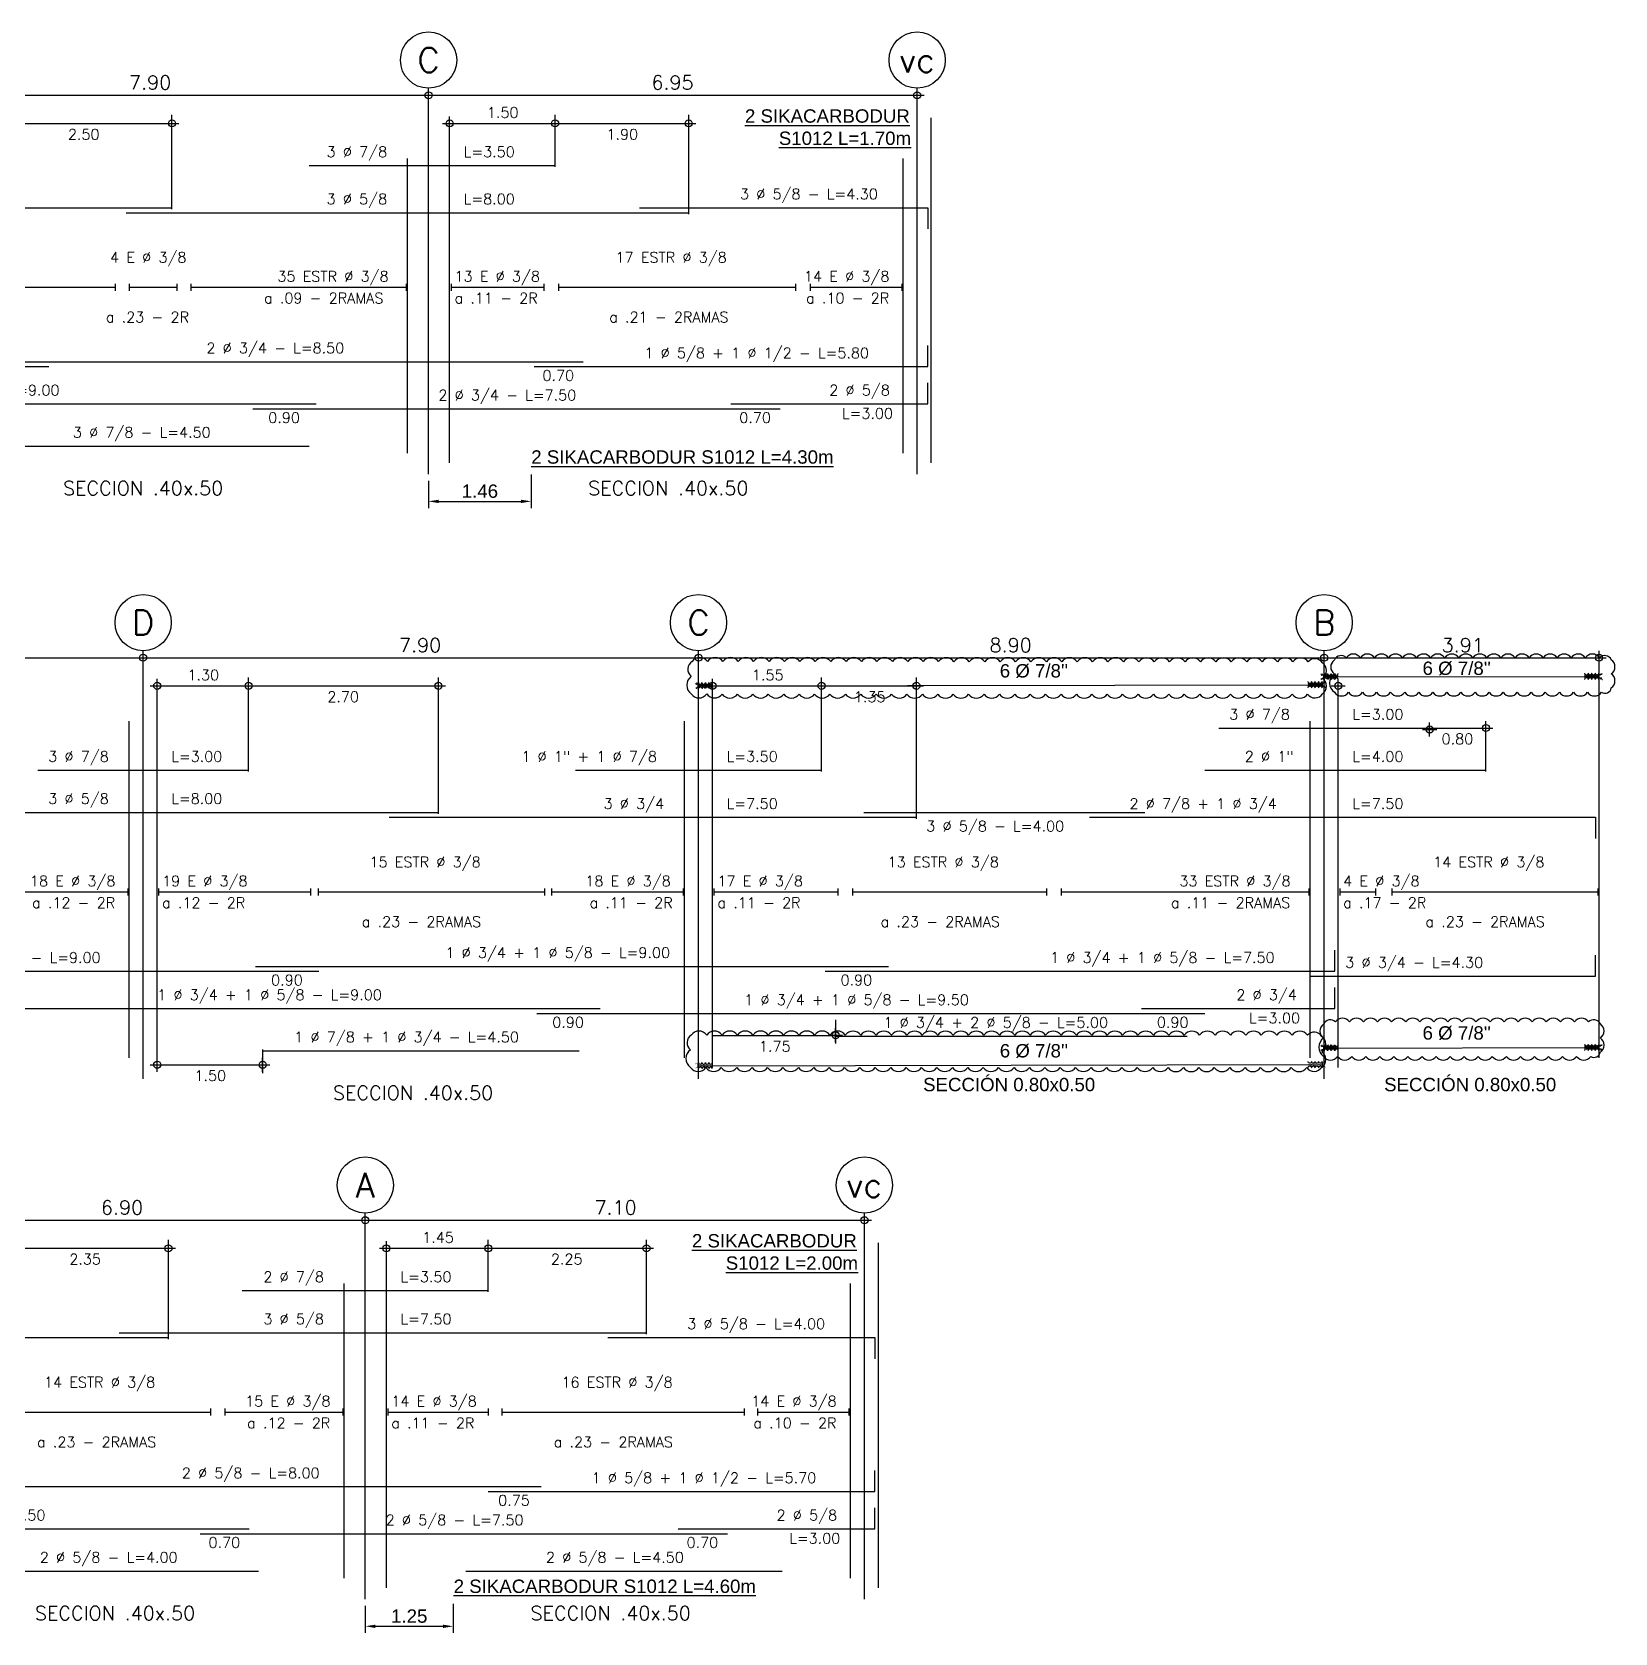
# Model space of a CAD drawing. Header units: millimetres. Extents: x 1 to 301, y -42 to 59.
# Drawn here: x 278.44 to 300.96, y 36.56 to 59.33 of the extents above; entities that cross this region are included whole.
import ezdxf
from ezdxf.enums import TextEntityAlignment as Align

# ---------------------------------------------------------------- set-up
doc = ezdxf.new("R2010")
doc.units = ezdxf.units.MM
doc.header["$LTSCALE"] = 0.0003
doc.header["$PDMODE"] = 34
doc.header["$PDSIZE"] = 0.1
for name, color, linetype in [('SIM-ACHURADOS', 8, 'Continuous'), ('SIM-COTAS', 1, 'Continuous'), ('SIM-FIBRACARB', 4, 'Continuous')]:
    doc.layers.add(name, color=color, linetype=linetype)
doc.styles.add('ARIAL EE', font='arial.ttf')
doc.styles.add('P140', font='SIMPLEX', dxfattribs={"height": 0.35})
doc.styles.add('P60', font='SIMPLEX', dxfattribs={"height": 0.16})
doc.styles.add('P80', font='SIMPLEX', dxfattribs={"height": 0.2})
doc.dimstyles.new('RE - STANDAR', dxfattribs={"dimtxt": 0.002, "dimasz": 0.0015, "dimexe": 0.001, "dimexo": 0.001, "dimgap": 0.0005, "dimtad": 1, "dimzin": 4, "dimdsep": 46, "dimtxsty": 'ARIAL EE', "dimcen": -0.001, "dimclrd": 256, "dimclre": 256, "dimclrt": 2, "dimadec": 0, "dimazin": 0, "dimtfac": 1, "dimtix": 1, "dimtofl": 0, "dimtmove": 1, "dimatfit": 0, "dimfxl": 0.0015, "dimtolj": 1, "dimtzin": 4, "dimlwd": -1, "dimlwe": -1, "dimarcsym": 0})

# ---------------------------------------------------------------- blocks, each defined once
blk = doc.blocks.new('*D40')
at = {"layer": 'SIM-COTAS', "transparency": 16777216}
for p, q in [((284.082, 52.95), (284.082, 52.564)), ((285.542, 53.039), (285.542, 52.564)), ((284.224, 52.659), (285.399, 52.659))]:
    blk.add_line(p, q, dxfattribs=at)
for points in [[(284.224, 52.682), (284.224, 52.635), (284.082, 52.659)], [(285.399, 52.682), (285.399, 52.635), (285.542, 52.659)]]:
    blk.add_solid(points, dxfattribs=at)
at = {"layer": 'SIM-COTAS', "color": 2, "transparency": 16777216, "insert": (284.812, 52.803), "char_height": 0.19, "attachment_point": 5, "style": 'ARIAL EE'}
blk.add_mtext('\\A1;1.46', dxfattribs=at)
blk = doc.blocks.new('*D37')
at = {"layer": 'SIM-COTAS', "transparency": 16777216}
for p, q in [((283.182, 36.95), (283.182, 36.564)), ((284.432, 36.977), (284.432, 36.564)), ((283.324, 36.659), (284.289, 36.659))]:
    blk.add_line(p, q, dxfattribs=at)
for points in [[(283.324, 36.682), (283.324, 36.635), (283.182, 36.659)], [(284.289, 36.682), (284.289, 36.635), (284.432, 36.659)]]:
    blk.add_solid(points, dxfattribs=at)
at = {"layer": 'SIM-COTAS', "color": 2, "transparency": 16777216, "insert": (283.807, 36.803), "char_height": 0.19, "attachment_point": 5, "style": 'ARIAL EE'}
blk.add_mtext('\\A1;1.25', dxfattribs=at)

msp = doc.modelspace()

# ---------------------------------------------------------------- hatches: boundary and pattern name
at = {"layer": 'SIM-ACHURADOS'}
h = msp.add_hatch(dxfattribs=at)
h.set_pattern_fill('AR-SAND', color=256, scale=0.00039)
h.set_pattern_definition([(37.5, (288.027474, 69.040605), (-0.000624012, 0.019087116), [0, -0.01505712, 0, -0.0168402, 0, -0.01609725]), (7.5, (288.027474, 69.040605), (0.017531408, 0.02795618), [0, -0.00812292, 0, -0.01357122, 0, -0.00520065]), (327.5, (288.015289, 69.040605), (0.030848702, 5.605e-05), [0, -0.004953, 0, -0.0178308, 0, -0.0232791]), (317.5, (288.01529, 69.040605), (0.0297787, 0.008694244), [0, -0.0024765, 0, -0.01168908, 0, -0.0133731])])
edge = h.paths.add_edge_path()
edge.add_arc((296.796, 50.21), 0.025, 180, 360)
edge.add_arc((296.846, 50.21), 0.025, 180, 360)
edge.add_arc((296.896, 50.21), 0.025, 180, 360)
edge.add_arc((296.946, 50.21), 0.025, 180, 360)
edge.add_arc((296.996, 50.21), 0.025, 180, 360)
edge.add_line((297.021, 50.21), (297.021, 50.123))
edge.add_arc((296.996, 50.123), 0.025, 0, 180)
edge.add_arc((296.946, 50.123), 0.025, 0, 180)
edge.add_arc((296.896, 50.123), 0.025, 0, 180)
edge.add_arc((296.846, 50.123), 0.025, 0, 180)
edge.add_arc((296.796, 50.123), 0.025, 0, 180)
edge.add_arc((296.773, 50.167), 0.0434, 267.5097, 452.4903)
h = msp.add_hatch(dxfattribs=at)
h.set_pattern_fill('AR-SAND', color=256, scale=0.00039)
h.set_pattern_definition([(37.5, (291.532252, 69.044197), (-0.000624012, 0.019087116), [0, -0.01505712, 0, -0.0168402, 0, -0.01609725]), (7.5, (291.532252, 69.044197), (0.017531408, 0.02795618), [0, -0.00812292, 0, -0.01357122, 0, -0.00520065]), (327.5, (291.520068, 69.044197), (0.030848702, 5.605e-05), [0, -0.004953, 0, -0.0178308, 0, -0.0232791]), (317.5, (291.520068, 69.044197), (0.0297787, 0.008694244), [0, -0.0024765, 0, -0.01168908, 0, -0.0133731])])
edge = h.paths.add_edge_path()
edge.add_arc((300.752, 50.214), 0.025, 180, 360, ccw=False)
edge.add_arc((300.702, 50.214), 0.025, 180, 360, ccw=False)
edge.add_arc((300.652, 50.214), 0.025, 180, 360, ccw=False)
edge.add_arc((300.602, 50.214), 0.025, 180, 360, ccw=False)
edge.add_arc((300.552, 50.214), 0.025, 180, 360, ccw=False)
edge.add_line((300.527, 50.214), (300.527, 50.127))
edge.add_arc((300.552, 50.127), 0.025, 360, 540, ccw=False)
edge.add_arc((300.602, 50.127), 0.025, 360, 540, ccw=False)
edge.add_arc((300.652, 50.127), 0.025, 360, 540, ccw=False)
edge.add_arc((300.702, 50.127), 0.025, 360, 540, ccw=False)
edge.add_arc((300.752, 50.127), 0.025, 360, 540, ccw=False)
edge.add_arc((300.775, 50.17), 0.0434, 87.5097, 272.4903, ccw=False)
h = msp.add_hatch(dxfattribs=at)
h.set_pattern_fill('AR-SAND', color=256, scale=0.00039)
h.set_pattern_definition([(37.5, (279.134569, 68.912073), (-0.000624012, 0.019087116), [0, -0.01505712, 0, -0.0168402, 0, -0.01609725]), (7.5, (279.13457, 68.912073), (0.017531408, 0.02795618), [0, -0.00812292, 0, -0.01357122, 0, -0.00520065]), (327.5, (279.122385, 68.912073), (0.030848702, 5.605e-05), [0, -0.004953, 0, -0.0178308, 0, -0.0232791]), (317.5, (279.122385, 68.912073), (0.0297787, 0.008694244), [0, -0.0024765, 0, -0.01168908, 0, -0.0133731])])
edge = h.paths.add_edge_path()
edge.add_arc((287.903, 50.081), 0.025, 180, 360)
edge.add_arc((287.953, 50.081), 0.025, 180, 360)
edge.add_arc((288.003, 50.081), 0.025, 180, 360)
edge.add_arc((288.053, 50.081), 0.025, 180, 360)
edge.add_arc((288.103, 50.081), 0.025, 180, 360)
edge.add_line((288.128, 50.081), (288.128, 49.995))
edge.add_arc((288.103, 49.995), 0.025, 0, 180)
edge.add_arc((288.053, 49.995), 0.025, 0, 180)
edge.add_arc((288.003, 49.995), 0.025, 0, 180)
edge.add_arc((287.953, 49.995), 0.025, 0, 180)
edge.add_arc((287.903, 49.995), 0.025, 0, 180)
edge.add_arc((287.88, 50.038), 0.0434, 267.5097, 452.4903)
h = msp.add_hatch(dxfattribs=at)
h.set_pattern_fill('AR-SAND', color=256, scale=0.00039)
h.set_pattern_definition([(37.5, (287.598637, 68.925243), (-0.000624012, 0.019087116), [0, -0.01505712, 0, -0.0168402, 0, -0.01609725]), (7.5, (287.598637, 68.925243), (0.017531408, 0.02795618), [0, -0.00812292, 0, -0.01357122, 0, -0.00520065]), (327.5, (287.586452, 68.925243), (0.030848702, 5.605e-05), [0, -0.004953, 0, -0.0178308, 0, -0.0232791]), (317.5, (287.586452, 68.925243), (0.0297787, 0.008694244), [0, -0.0024765, 0, -0.01168908, 0, -0.0133731])])
edge = h.paths.add_edge_path()
edge.add_arc((296.818, 50.095), 0.025, 180, 360, ccw=False)
edge.add_arc((296.768, 50.095), 0.025, 180, 360, ccw=False)
edge.add_arc((296.718, 50.095), 0.025, 180, 360, ccw=False)
edge.add_arc((296.668, 50.095), 0.025, 180, 360, ccw=False)
edge.add_arc((296.618, 50.095), 0.025, 180, 360, ccw=False)
edge.add_line((296.593, 50.095), (296.593, 50.008))
edge.add_arc((296.618, 50.008), 0.025, 360, 540, ccw=False)
edge.add_arc((296.668, 50.008), 0.025, 360, 540, ccw=False)
edge.add_arc((296.718, 50.008), 0.025, 360, 540, ccw=False)
edge.add_arc((296.768, 50.008), 0.025, 360, 540, ccw=False)
edge.add_arc((296.818, 50.008), 0.025, 360, 540, ccw=False)
edge.add_arc((296.842, 50.051), 0.0434, 87.5097, 272.4903, ccw=False)
h = msp.add_hatch(dxfattribs=at)
h.set_pattern_fill('AR-SAND', color=256, scale=0.00039)
h.set_pattern_definition([(37.5, (288.027474, 63.761705), (-0.000624012, 0.019087116), [0, -0.01505712, 0, -0.0168402, 0, -0.01609725]), (7.5, (288.027474, 63.761705), (0.017531408, 0.02795618), [0, -0.00812292, 0, -0.01357122, 0, -0.00520065]), (327.5, (288.015289, 63.761705), (0.030848702, 5.605e-05), [0, -0.004953, 0, -0.0178308, 0, -0.0232791]), (317.5, (288.01529, 63.761705), (0.0297787, 0.008694244), [0, -0.0024765, 0, -0.01168908, 0, -0.0133731])])
edge = h.paths.add_edge_path()
edge.add_arc((296.796, 44.931), 0.025, 180, 360)
edge.add_arc((296.846, 44.931), 0.025, 180, 360)
edge.add_arc((296.896, 44.931), 0.025, 180, 360)
edge.add_arc((296.946, 44.931), 0.025, 180, 360)
edge.add_arc((296.996, 44.931), 0.025, 180, 360)
edge.add_line((297.021, 44.931), (297.021, 44.844))
edge.add_arc((296.996, 44.844), 0.025, 0, 180)
edge.add_arc((296.946, 44.844), 0.025, 0, 180)
edge.add_arc((296.896, 44.844), 0.025, 0, 180)
edge.add_arc((296.846, 44.844), 0.025, 0, 180)
edge.add_arc((296.796, 44.844), 0.025, 0, 180)
edge.add_arc((296.773, 44.888), 0.0434, 267.5097, 452.4903)
h = msp.add_hatch(dxfattribs=at)
h.set_pattern_fill('AR-SAND', color=256, scale=0.00039)
h.set_pattern_definition([(37.5, (291.532252, 63.765297), (-0.000624012, 0.019087116), [0, -0.01505712, 0, -0.0168402, 0, -0.01609725]), (7.5, (291.532252, 63.765297), (0.017531408, 0.02795618), [0, -0.00812292, 0, -0.01357122, 0, -0.00520065]), (327.5, (291.520068, 63.765297), (0.030848702, 5.605e-05), [0, -0.004953, 0, -0.0178308, 0, -0.0232791]), (317.5, (291.520068, 63.765297), (0.0297787, 0.008694244), [0, -0.0024765, 0, -0.01168908, 0, -0.0133731])])
edge = h.paths.add_edge_path()
edge.add_arc((300.752, 44.935), 0.025, 180, 360, ccw=False)
edge.add_arc((300.702, 44.935), 0.025, 180, 360, ccw=False)
edge.add_arc((300.652, 44.935), 0.025, 180, 360, ccw=False)
edge.add_arc((300.602, 44.935), 0.025, 180, 360, ccw=False)
edge.add_arc((300.552, 44.935), 0.025, 180, 360, ccw=False)
edge.add_line((300.527, 44.935), (300.527, 44.848))
edge.add_arc((300.552, 44.848), 0.025, 360, 540, ccw=False)
edge.add_arc((300.602, 44.848), 0.025, 360, 540, ccw=False)
edge.add_arc((300.652, 44.848), 0.025, 360, 540, ccw=False)
edge.add_arc((300.702, 44.848), 0.025, 360, 540, ccw=False)
edge.add_arc((300.752, 44.848), 0.025, 360, 540, ccw=False)
edge.add_arc((300.775, 44.891), 0.0434, 87.5097, 272.4903, ccw=False)
h = msp.add_hatch(dxfattribs=at)
h.set_pattern_fill('AR-SAND', color=256, scale=0.00039)
h.set_pattern_definition([(37.5, (279.127474, 63.508298), (-0.000624012, 0.019087116), [0, -0.01505712, 0, -0.0168402, 0, -0.01609725]), (7.5, (279.127474, 63.508298), (0.017531408, 0.02795618), [0, -0.00812292, 0, -0.01357122, 0, -0.00520065]), (327.5, (279.115289, 63.508298), (0.030848702, 5.605e-05), [0, -0.004953, 0, -0.0178308, 0, -0.0232791]), (317.5, (279.11529, 63.508298), (0.0297787, 0.008694244), [0, -0.0024765, 0, -0.01168908, 0, -0.0133731])])
edge = h.paths.add_edge_path()
edge.add_arc((287.896, 44.678), 0.025, 180, 360)
edge.add_arc((287.946, 44.678), 0.025, 180, 360)
edge.add_arc((287.996, 44.678), 0.025, 180, 360)
edge.add_arc((288.046, 44.678), 0.025, 180, 360)
edge.add_arc((288.096, 44.678), 0.025, 180, 360)
edge.add_line((288.121, 44.678), (288.121, 44.591))
edge.add_arc((288.096, 44.591), 0.025, 0, 180)
edge.add_arc((288.046, 44.591), 0.025, 0, 180)
edge.add_arc((287.996, 44.591), 0.025, 0, 180)
edge.add_arc((287.946, 44.591), 0.025, 0, 180)
edge.add_arc((287.896, 44.591), 0.025, 0, 180)
edge.add_arc((287.873, 44.634), 0.0434, 267.5097, 452.4903)
h = msp.add_hatch(dxfattribs=at)
h.set_pattern_fill('AR-SAND', color=256, scale=0.00039)
h.set_pattern_definition([(37.5, (287.598637, 63.521467), (-0.000624012, 0.019087116), [0, -0.01505712, 0, -0.0168402, 0, -0.01609725]), (7.5, (287.598637, 63.521467), (0.017531408, 0.02795618), [0, -0.00812292, 0, -0.01357122, 0, -0.00520065]), (327.5, (287.586452, 63.521467), (0.030848702, 5.605e-05), [0, -0.004953, 0, -0.0178308, 0, -0.0232791]), (317.5, (287.586452, 63.521467), (0.0297787, 0.008694244), [0, -0.0024765, 0, -0.01168908, 0, -0.0133731])])
edge = h.paths.add_edge_path()
edge.add_arc((296.818, 44.691), 0.025, 180, 360, ccw=False)
edge.add_arc((296.768, 44.691), 0.025, 180, 360, ccw=False)
edge.add_arc((296.718, 44.691), 0.025, 180, 360, ccw=False)
edge.add_arc((296.668, 44.691), 0.025, 180, 360, ccw=False)
edge.add_arc((296.618, 44.691), 0.025, 180, 360, ccw=False)
edge.add_line((296.593, 44.691), (296.593, 44.604))
edge.add_arc((296.618, 44.604), 0.025, 360, 540, ccw=False)
edge.add_arc((296.668, 44.604), 0.025, 360, 540, ccw=False)
edge.add_arc((296.718, 44.604), 0.025, 360, 540, ccw=False)
edge.add_arc((296.768, 44.604), 0.025, 360, 540, ccw=False)
edge.add_arc((296.818, 44.604), 0.025, 360, 540, ccw=False)
edge.add_arc((296.842, 44.647), 0.0434, 87.5097, 272.4903, ccw=False)

# ---------------------------------------------------------------- linework, layer by layer
at = {"color": 6}
for points in [[(287.819, 49.92, 0.520567), (288.038, 49.92, 0.520567), (288.257, 49.919, 0.520567), (288.477, 49.919, 0.520567), (288.696, 49.919, 0.520567), (288.915, 49.919, 0.520567), (289.134, 49.919, 0.520567), (289.353, 49.919, 0.520567), (289.572, 49.919, 0.520567), (289.791, 49.919, 0.520567), (290.011, 49.919, 0.520567), (290.23, 49.919, 0.520567), (290.449, 49.919, 0.520567), (290.668, 49.919, 0.520567), (290.887, 49.918, 0.520567), (291.106, 49.918, 0.520567), (291.325, 49.918, 0.520567), (291.545, 49.918, 0.520567), (291.764, 49.918, 0.520567), (291.983, 49.918, 0.520567), (292.202, 49.918, 0.520567), (292.421, 49.918, 0.520567), (292.64, 49.918, 0.520567), (292.859, 49.918, 0.520567), (293.079, 49.918, 0.520567), (293.298, 49.918, 0.520567), (293.517, 49.917, 0.520567), (293.736, 49.917, 0.520567), (293.955, 49.917, 0.520567), (294.174, 49.917, 0.520567), (294.393, 49.917, 0.520567), (294.612, 49.917, 0.520567), (294.832, 49.917, 0.520567), (295.051, 49.917, 0.520567), (295.27, 49.917, 0.520567), (295.489, 49.917, 0.520567), (295.708, 49.917, 0.520567), (295.927, 49.916, 0.520567), (296.146, 49.916, 0.520567), (296.366, 49.916, 0.520567), (296.585, 49.916, 0.520567), (296.798, 49.922, 0.520567), (296.798, 50.141, 0.520567), (296.798, 50.36, 0.520567), (296.595, 50.377, 0.520567), (296.376, 50.377, 0.520567), (296.157, 50.377, 0.520567), (295.938, 50.377, 0.520567), (295.719, 50.377, 0.520567), (295.5, 50.377, 0.520567), (295.28, 50.377, 0.520567), (295.061, 50.377, 0.520567), (294.842, 50.377, 0.520567), (294.623, 50.377, 0.520567), (294.404, 50.377, 0.520567), (294.185, 50.377, 0.520567), (293.966, 50.378, 0.520567), (293.746, 50.378, 0.520567), (293.527, 50.378, 0.520567), (293.308, 50.378, 0.520567), (293.089, 50.378, 0.520567), (292.87, 50.378, 0.520567), (292.651, 50.378, 0.520567), (292.432, 50.378, 0.520567), (292.213, 50.378, 0.520567), (291.993, 50.378, 0.520567), (291.774, 50.378, 0.520567), (291.555, 50.378, 0.520567), (291.336, 50.379, 0.520567), (291.117, 50.379, 0.520567), (290.898, 50.379, 0.520567), (290.679, 50.379, 0.520567), (290.459, 50.379, 0.520567), (290.24, 50.379, 0.520567), (290.021, 50.379, 0.520567), (289.802, 50.379, 0.520567), (289.583, 50.379, 0.520567), (289.364, 50.379, 0.520567), (289.145, 50.379, 0.520567), (288.925, 50.38, 0.520567), (288.706, 50.38, 0.520567), (288.487, 50.38, 0.520567), (288.268, 50.38, 0.520567), (288.049, 50.38, 0.520567), (287.83, 50.38, 0.520567), (287.819, 50.171, 0.520567)], [(296.967, 49.943, 0.520567), (297.167, 49.943, 0.520567), (297.367, 49.943, 0.520567), (297.567, 49.943, 0.520567), (297.767, 49.943, 0.520567), (297.967, 49.943, 0.520567), (298.167, 49.943, 0.520567), (298.367, 49.943, 0.520567), (298.567, 49.943, 0.520567), (298.767, 49.943, 0.520567), (298.967, 49.943, 0.520567), (299.167, 49.943, 0.520567), (299.367, 49.943, 0.520567), (299.567, 49.943, 0.520567), (299.767, 49.943, 0.520567), (299.967, 49.943, 0.520567), (300.167, 49.943, 0.520567), (300.367, 49.943, 0.520567), (300.567, 49.943, 0.520567), (300.767, 49.943, 0.520567), (300.906, 50.005, 0.520567), (300.906, 50.205, 0.520567), (300.906, 50.405, 0.520567), (300.736, 50.435, 0.520567), (300.536, 50.435, 0.520567), (300.336, 50.435, 0.520567), (300.136, 50.435, 0.520567), (299.936, 50.435, 0.520567), (299.736, 50.435, 0.520567), (299.536, 50.435, 0.520567), (299.336, 50.435, 0.520567), (299.136, 50.435, 0.520567), (298.936, 50.435, 0.520567), (298.736, 50.435, 0.520567), (298.536, 50.435, 0.520567), (298.336, 50.435, 0.520567), (298.136, 50.435, 0.520567), (297.936, 50.435, 0.520567), (297.736, 50.435, 0.520567), (297.536, 50.435, 0.520567), (297.336, 50.435, 0.520567), (297.136, 50.435, 0.520567), (296.967, 50.403, 0.520567), (296.967, 50.203, 0.520567)], [(287.808, 44.608, 0.520567), (288.027, 44.608, 0.520567), (288.246, 44.608, 0.520567), (288.465, 44.608, 0.520567), (288.684, 44.608, 0.520567), (288.904, 44.608, 0.520567), (289.123, 44.608, 0.520567), (289.342, 44.608, 0.520567), (289.561, 44.607, 0.520567), (289.78, 44.607, 0.520567), (289.999, 44.607, 0.520567), (290.218, 44.607, 0.520567), (290.437, 44.607, 0.520567), (290.657, 44.607, 0.520567), (290.876, 44.607, 0.520567), (291.095, 44.607, 0.520567), (291.314, 44.607, 0.520567), (291.533, 44.607, 0.520567), (291.752, 44.607, 0.520567), (291.971, 44.606, 0.520567), (292.191, 44.606, 0.520567), (292.41, 44.606, 0.520567), (292.629, 44.606, 0.520567), (292.848, 44.606, 0.520567), (293.067, 44.606, 0.520567), (293.286, 44.606, 0.520567), (293.505, 44.606, 0.520567), (293.725, 44.606, 0.520567), (293.944, 44.606, 0.520567), (294.163, 44.606, 0.520567), (294.382, 44.606, 0.520567), (294.601, 44.605, 0.520567), (294.82, 44.605, 0.520567), (295.039, 44.605, 0.520567), (295.259, 44.605, 0.520567), (295.478, 44.605, 0.520567), (295.697, 44.605, 0.520567), (295.916, 44.605, 0.520567), (296.135, 44.605, 0.520567), (296.354, 44.605, 0.520567), (296.573, 44.605, 0.520567), (296.787, 44.61, 0.520567), (296.787, 44.829, 0.520567), (296.787, 45.049, 0.520567), (296.584, 45.065, 0.520567), (296.365, 45.065, 0.520567), (296.146, 45.065, 0.520567), (295.927, 45.065, 0.520567), (295.707, 45.065, 0.520567), (295.488, 45.065, 0.520567), (295.269, 45.066, 0.520567), (295.05, 45.066, 0.520567), (294.831, 45.066, 0.520567), (294.612, 45.066, 0.520567), (294.393, 45.066, 0.520567), (294.173, 45.066, 0.520567), (293.954, 45.066, 0.520567), (293.735, 45.066, 0.520567), (293.516, 45.066, 0.520567), (293.297, 45.066, 0.520567), (293.078, 45.066, 0.520567), (292.859, 45.066, 0.520567), (292.639, 45.067, 0.520567), (292.42, 45.067, 0.520567), (292.201, 45.067, 0.520567), (291.982, 45.067, 0.520567), (291.763, 45.067, 0.520567), (291.544, 45.067, 0.520567), (291.325, 45.067, 0.520567), (291.105, 45.067, 0.520567), (290.886, 45.067, 0.520567), (290.667, 45.067, 0.520567), (290.448, 45.067, 0.520567), (290.229, 45.067, 0.520567), (290.01, 45.068, 0.520567), (289.791, 45.068, 0.520567), (289.572, 45.068, 0.520567), (289.352, 45.068, 0.520567), (289.133, 45.068, 0.520567), (288.914, 45.068, 0.520567), (288.695, 45.068, 0.520567), (288.476, 45.068, 0.520567), (288.257, 45.068, 0.520567), (288.038, 45.068, 0.520567), (287.818, 45.068, 0.520567), (287.808, 44.86, 0.520567)], [(296.813, 44.764, 0.520567), (297.013, 44.764, 0.520567), (297.213, 44.764, 0.520567), (297.413, 44.764, 0.520567), (297.613, 44.764, 0.520567), (297.813, 44.764, 0.520567), (298.013, 44.764, 0.520567), (298.213, 44.764, 0.520567), (298.413, 44.764, 0.520567), (298.613, 44.764, 0.520567), (298.813, 44.764, 0.520567), (299.013, 44.764, 0.520567), (299.213, 44.764, 0.520567), (299.413, 44.764, 0.520567), (299.613, 44.764, 0.520567), (299.813, 44.764, 0.520567), (300.013, 44.764, 0.520567), (300.213, 44.764, 0.520567), (300.413, 44.764, 0.520567), (300.613, 44.764, 0.520567), (300.751, 44.826, 0.520567), (300.751, 45.026, 0.520567), (300.751, 45.226, 0.520567), (300.581, 45.255, 0.520567), (300.381, 45.255, 0.520567), (300.181, 45.255, 0.520567), (299.981, 45.255, 0.520567), (299.781, 45.255, 0.520567), (299.581, 45.255, 0.520567), (299.381, 45.255, 0.520567), (299.181, 45.255, 0.520567), (298.981, 45.255, 0.520567), (298.781, 45.255, 0.520567), (298.581, 45.255, 0.520567), (298.381, 45.255, 0.520567), (298.181, 45.255, 0.520567), (297.981, 45.255, 0.520567), (297.781, 45.255, 0.520567), (297.581, 45.255, 0.520567), (297.381, 45.255, 0.520567), (297.181, 45.255, 0.520567), (296.981, 45.255, 0.520567), (296.813, 45.224, 0.520567), (296.813, 45.024, 0.520567)]]:
    msp.add_lwpolyline(points, format="xyb", close=True, dxfattribs=at)
for points in [[(297.021, 50.123, 1), (296.971, 50.123, 1), (296.921, 50.123, 1), (296.871, 50.123, 1), (296.821, 50.123, 1), (296.821, 50.123, -0.107777), (296.821, 50.21, 1), (296.821, 50.21, 1), (296.871, 50.21, 1), (296.921, 50.21, 1), (296.971, 50.21, 1), (297.021, 50.21)], [(300.527, 50.127, -1), (300.577, 50.127, -1), (300.627, 50.127, -1), (300.677, 50.127, -1), (300.727, 50.127, -1), (300.727, 50.127, 0.107777), (300.727, 50.214, -1), (300.727, 50.214, -1), (300.677, 50.214, -1), (300.627, 50.214, -1), (300.577, 50.214, -1), (300.527, 50.214)], [(288.121, 49.995, 1), (288.071, 49.995, 1), (288.021, 49.995, 1), (287.971, 49.995, 1), (287.921, 49.995, 1), (287.921, 49.995, -0.107777), (287.921, 50.081, 1), (287.921, 50.081, 1), (287.971, 50.081, 1), (288.021, 50.081, 1), (288.071, 50.081, 1), (288.121, 50.081)], [(296.593, 50.008, -1), (296.643, 50.008, -1), (296.693, 50.008, -1), (296.743, 50.008, -1), (296.793, 50.008, -1), (296.793, 50.008, 0.107777), (296.793, 50.095, -1), (296.793, 50.095, -1), (296.743, 50.095, -1), (296.693, 50.095, -1), (296.643, 50.095, -1), (296.593, 50.095)], [(297.021, 44.844, 1), (296.971, 44.844, 1), (296.921, 44.844, 1), (296.871, 44.844, 1), (296.821, 44.844, 1), (296.821, 44.844, -0.107777), (296.821, 44.931, 1), (296.821, 44.931, 1), (296.871, 44.931, 1), (296.921, 44.931, 1), (296.971, 44.931, 1), (297.021, 44.931)], [(300.527, 44.848, -1), (300.577, 44.848, -1), (300.627, 44.848, -1), (300.677, 44.848, -1), (300.727, 44.848, -1), (300.727, 44.848, 0.107777), (300.727, 44.935, -1), (300.727, 44.935, -1), (300.677, 44.935, -1), (300.627, 44.935, -1), (300.577, 44.935, -1), (300.527, 44.935)], [(288.121, 44.591, 1), (288.071, 44.591, 1), (288.021, 44.591, 1), (287.971, 44.591, 1), (287.921, 44.591, 1), (287.921, 44.591, -0.107777), (287.921, 44.678, 1), (287.921, 44.678, 1), (287.971, 44.678, 1), (288.021, 44.678, 1), (288.071, 44.678, 1), (288.121, 44.678)], [(296.593, 44.604, -1), (296.643, 44.604, -1), (296.693, 44.604, -1), (296.743, 44.604, -1), (296.793, 44.604, -1), (296.793, 44.604, 0.107777), (296.793, 44.691, -1), (296.793, 44.691, -1), (296.743, 44.691, -1), (296.693, 44.691, -1), (296.643, 44.691, -1), (296.593, 44.691)]]:
    msp.add_lwpolyline(points, format="xyb")
at = {"layer": 'SIM-ACHURADOS'}
for p, q in [((284.082, 53.045), (284.082, 58.535)), ((291.032, 53.045), (291.032, 58.535)), ((264.442, 58.435), (291.032, 58.435)), ((280.432, 56.815), (280.432, 58.155)), ((284.382, 53.205), (284.382, 58.115)), ((285.882, 57.415), (285.882, 58.155)), ((287.782, 56.745), (287.782, 58.155)), ((291.232, 53.205), (291.232, 58.115)), ((277.932, 58.035), (280.432, 58.035)), ((284.382, 58.035), (285.882, 58.035)), ((285.882, 58.035), (287.782, 58.035)), ((282.382, 57.435), (285.882, 57.435)), ((283.782, 53.345), (283.782, 57.535)), ((290.832, 53.345), (290.832, 57.535)), ((272.432, 56.835), (280.432, 56.835)), ((279.782, 56.765), (287.782, 56.765)), ((287.082, 56.835), (291.182, 56.835)), ((291.182, 56.835), (291.182, 56.535)), ((276.502, 55.705), (279.622, 55.705)), ((279.622, 55.755), (279.622, 55.655)), ((279.822, 55.755), (279.822, 55.655)), ((279.822, 55.705), (280.502, 55.705)), ((280.502, 55.755), (280.502, 55.655)), ((280.702, 55.755), (280.702, 55.655)), ((280.702, 55.705), (283.762, 55.705)), ((283.762, 55.755), (283.762, 55.655)), ((284.402, 55.755), (284.402, 55.655)), ((284.402, 55.705), (285.722, 55.705)), ((285.722, 55.755), (285.722, 55.655)), ((285.932, 55.755), (285.932, 55.655)), ((285.932, 55.705), (289.302, 55.705)), ((289.302, 55.755), (289.302, 55.655)), ((289.512, 55.755), (289.512, 55.655)), ((289.512, 55.705), (290.812, 55.705)), ((290.812, 55.755), (290.812, 55.655)), ((291.182, 54.575), (291.182, 54.875)), ((269.682, 54.575), (278.682, 54.575)), ((277.782, 54.645), (286.282, 54.645)), ((285.582, 54.575), (291.182, 54.575)), ((291.182, 54.045), (291.182, 54.345)), ((273.482, 54.045), (282.482, 54.045)), ((281.582, 53.975), (289.082, 53.975)), ((288.382, 54.045), (291.182, 54.045)), ((277.882, 53.445), (282.382, 53.445)), ((268.282, 50.435), (300.732, 50.435)), ((280.022, 44.445), (280.022, 50.535)), ((287.922, 44.445), (287.922, 50.535)), ((296.822, 44.445), (296.822, 50.535)), ((300.732, 44.745), (300.732, 50.535)), ((280.222, 44.605), (280.222, 50.115)), ((281.522, 48.815), (281.522, 50.155)), ((284.222, 48.215), (284.222, 50.155)), ((288.122, 44.605), (288.122, 50.115)), ((289.672, 48.815), (289.672, 50.155)), ((291.022, 48.145), (291.022, 50.155)), ((297.022, 44.605), (297.022, 50.115)), ((280.222, 50.035), (281.522, 50.035)), ((281.522, 50.035), (284.222, 50.035)), ((288.122, 50.035), (289.672, 50.035)), ((289.672, 50.035), (291.022, 50.035)), ((279.822, 44.745), (279.822, 49.535)), ((287.722, 44.745), (287.722, 49.535)), ((295.322, 49.435), (298.322, 49.435)), ((296.622, 44.745), (296.622, 49.535)), ((298.322, 49.435), (299.122, 49.435)), ((298.322, 49.415), (298.322, 49.415)), ((299.122, 48.815), (299.122, 49.435)), ((278.522, 48.835), (281.522, 48.835)), ((286.172, 48.835), (289.672, 48.835)), ((295.122, 48.835), (299.122, 48.835)), ((276.222, 48.235), (284.222, 48.235)), ((283.522, 48.165), (291.022, 48.165)), ((290.272, 48.235), (294.272, 48.235)), ((293.482, 48.165), (300.682, 48.165)), ((300.682, 48.165), (300.682, 47.865)), ((279.802, 47.155), (279.802, 47.055)), ((280.242, 47.155), (280.242, 47.055)), ((282.402, 47.155), (282.402, 47.055)), ((282.512, 47.155), (282.512, 47.055)), ((285.732, 47.155), (285.732, 47.055)), ((285.832, 47.155), (285.832, 47.055)), ((287.702, 47.155), (287.702, 47.055)), ((288.142, 47.155), (288.142, 47.055)), ((289.902, 47.155), (289.902, 47.055)), ((290.112, 47.155), (290.112, 47.055)), ((292.872, 47.155), (292.872, 47.055)), ((293.082, 47.155), (293.082, 47.055)), ((296.602, 47.155), (296.602, 47.055)), ((297.042, 47.155), (297.042, 47.055)), ((297.552, 47.155), (297.552, 47.055)), ((297.782, 47.155), (297.782, 47.055)), ((300.712, 47.155), (300.712, 47.055)), ((277.762, 47.105), (279.802, 47.105)), ((280.242, 47.105), (282.402, 47.105)), ((282.512, 47.105), (285.732, 47.105)), ((285.832, 47.105), (287.702, 47.105)), ((288.142, 47.105), (289.902, 47.105)), ((290.112, 47.105), (292.872, 47.105)), ((293.082, 47.105), (296.602, 47.105)), ((297.042, 47.105), (297.552, 47.105)), ((297.782, 47.105), (300.712, 47.105)), ((296.972, 45.975), (296.972, 46.275)), ((281.622, 46.045), (290.622, 46.045)), ((300.682, 45.905), (300.682, 46.205)), ((273.522, 45.975), (282.522, 45.975)), ((289.722, 45.975), (296.972, 45.975)), ((296.632, 45.905), (300.682, 45.905)), ((296.972, 45.445), (296.972, 45.745)), ((277.522, 45.445), (286.522, 45.445)), ((285.622, 45.375), (295.122, 45.375)), ((294.222, 45.445), (296.972, 45.445)), ((289.872, 45.286), (289.872, 44.946)), ((281.722, 44.865), (281.722, 44.525)), ((288.122, 45.062), (289.872, 45.062)), ((289.872, 45.051), (294.872, 45.051)), ((280.222, 44.645), (281.722, 44.645)), ((281.722, 44.845), (286.222, 44.845)), ((247.742, 42.435), (290.282, 42.435)), ((283.182, 37.045), (283.182, 42.535)), ((290.282, 37.045), (290.282, 42.535)), ((280.382, 40.745), (280.382, 42.155)), ((284.932, 41.415), (284.932, 42.155)), ((287.182, 40.815), (287.182, 42.155)), ((278.032, 42.035), (280.382, 42.035)), ((283.482, 37.205), (283.482, 42.115)), ((283.482, 42.035), (284.932, 42.035)), ((284.932, 42.035), (287.182, 42.035)), ((290.482, 37.205), (290.482, 42.115)), ((282.882, 37.345), (282.882, 41.535)), ((290.082, 37.345), (290.082, 41.535)), ((281.432, 41.435), (284.932, 41.435)), ((272.882, 40.765), (280.382, 40.765)), ((279.682, 40.835), (287.182, 40.835)), ((286.632, 40.765), (290.432, 40.765)), ((290.432, 40.765), (290.432, 40.465)), ((277.992, 39.705), (280.982, 39.705)), ((280.982, 39.755), (280.982, 39.655)), ((281.182, 39.755), (281.182, 39.655)), ((281.182, 39.705), (282.862, 39.705)), ((282.862, 39.755), (282.862, 39.655)), ((283.502, 39.755), (283.502, 39.655)), ((283.502, 39.705), (284.932, 39.705)), ((284.932, 39.755), (284.932, 39.655)), ((285.122, 39.755), (285.122, 39.655)), ((285.122, 39.705), (288.572, 39.705)), ((288.572, 39.755), (288.572, 39.655)), ((288.762, 39.755), (288.762, 39.655)), ((288.762, 39.705), (290.062, 39.705)), ((290.062, 39.755), (290.062, 39.655)), ((290.432, 38.575), (290.432, 38.875)), ((277.682, 38.645), (285.682, 38.645)), ((284.932, 38.575), (290.432, 38.575)), ((290.432, 38.045), (290.432, 38.345)), ((274.032, 38.045), (281.532, 38.045)), ((287.632, 38.045), (290.432, 38.045)), ((280.832, 37.975), (288.332, 37.975)), ((277.662, 37.445), (281.662, 37.445)), ((284.612, 37.445), (289.112, 37.445))]:
    msp.add_line(p, q, dxfattribs=at)
for centre in [(284.082, 58.935), (291.032, 58.935), (280.022, 50.935), (287.922, 50.935), (296.822, 50.935), (283.182, 42.935), (290.282, 42.935)]:
    msp.add_circle(centre, 0.4, dxfattribs=at)
for p in [(284.082, 58.435), (291.032, 58.435), (280.432, 58.035), (284.382, 58.035), (285.882, 58.035), (287.782, 58.035), (280.022, 50.435), (287.922, 50.435), (296.822, 50.435), (300.732, 50.435), (280.222, 50.035), (281.522, 50.035), (284.222, 50.035), (288.122, 50.035), (289.672, 50.035), (291.022, 50.035), (297.022, 50.035), (298.322, 49.415), (299.122, 49.435), (289.872, 45.066), (280.222, 44.645), (281.722, 44.645), (283.182, 42.435), (290.282, 42.435), (280.382, 42.035), (283.482, 42.035), (284.932, 42.035), (287.182, 42.035)]:
    msp.add_point(p, dxfattribs=at)
at = {"layer": 'SIM-FIBRACARB'}
for p, q in [((296.841, 50.163), (300.732, 50.17)), ((287.941, 50.034), (296.798, 50.051)), ((296.841, 44.884), (300.732, 44.891)), ((287.941, 44.63), (296.798, 44.647))]:
    msp.add_line(p, q, dxfattribs=at)

# ---------------------------------------------------------------- texts
at = {"layer": 'SIM-ACHURADOS', "style": 'P140'}
for s, p in [('C', (284.082, 58.935)), ('vc', (291.032, 58.935)), ('D', (280.022, 50.935)), ('C', (287.922, 50.935)), ('B', (296.822, 50.935)), ('A', (283.182, 42.935)), ('vc', (290.282, 42.935))]:
    msp.add_text(s, height=0.35, dxfattribs=at).set_placement(p, align=Align.MIDDLE)
at = {"layer": 'SIM-ACHURADOS'}
for s, height, style, p in [('7.90', 0.2, 'P80', (279.822, 58.515)), ('6.95', 0.2, 'P80', (287.252, 58.515)), ('1.50', 0.15, 'P60', (284.912, 58.115)), ('2.50', 0.15, 'P60', (278.952, 57.805)), ('1.90', 0.15, 'P60', (286.612, 57.805)), ('3 %%c 7/8', 0.15, 'P60', (282.632, 57.555)), ('L=3.50', 0.15, 'P60', (284.582, 57.555)), ('3 %%c 5/8', 0.15, 'P60', (282.632, 56.885)), ('L=8.00', 0.15, 'P60', (284.582, 56.885)), ('3 %%c 5/8 - L=4.30', 0.15, 'P60', (288.512, 56.955)), ('4 E %%c 3/8', 0.15, 'P60', (279.552, 56.055)), ('17 ESTR %%c 3/8', 0.15, 'P60', (286.742, 56.055)), ('35 ESTR %%c 3/8', 0.15, 'P60', (281.932, 55.785)), ('13 E %%c 3/8', 0.15, 'P60', (284.452, 55.785)), ('14 E %%c 3/8', 0.15, 'P60', (289.422, 55.785)), ('a .09 - 2RAMAS', 0.15, 'P60', (281.742, 55.475)), ('a .11 - 2R', 0.15, 'P60', (284.452, 55.475)), ('a .10 - 2R', 0.15, 'P60', (289.452, 55.475)), ('a .23 - 2R', 0.15, 'P60', (279.492, 55.205)), ('a .21 - 2RAMAS', 0.15, 'P60', (286.652, 55.205)), ('2 %%c 3/4 - L=8.50', 0.15, 'P60', (280.922, 54.765)), ('1 %%c 5/8 + 1 %%c 1/2 - L=5.80', 0.15, 'P60', (287.152, 54.695)), ('0.70', 0.15, 'P60', (285.702, 54.375)), ('2 %%c 3/4 - L=9.00', 0.15, 'P60', (276.872, 54.165)), ('2 %%c 3/4 - L=7.50', 0.15, 'P60', (284.222, 54.095)), ('2 %%c 5/8', 0.15, 'P60', (289.782, 54.165)), ('L=3.00', 0.15, 'P60', (289.962, 53.835)), ('3 %%c 7/8 - L=4.50', 0.15, 'P60', (279.022, 53.565)), ('0.90', 0.15, 'P60', (281.802, 53.775)), ('0.70', 0.15, 'P60', (288.502, 53.775)), ('SECCION .40x.50', 0.2, 'P80', (278.882, 52.745)), ('SECCION .40x.50', 0.2, 'P80', (286.352, 52.745)), ('7.90', 0.2, 'P80', (283.662, 50.515)), ('8.90', 0.2, 'P80', (292.062, 50.515)), ('3.91', 0.2, 'P80', (298.492, 50.515)), ('1.30', 0.15, 'P60', (280.652, 50.115)), ('1.55', 0.15, 'P60', (288.682, 50.115)), ('2.70', 0.15, 'P60', (282.642, 49.805)), ('1.35', 0.15, 'P60', (290.132, 49.805)), ('3 %%c 7/8', 0.15, 'P60', (295.472, 49.555)), ('L=3.00', 0.15, 'P60', (297.222, 49.555)), ('0.80', 0.15, 'P60', (298.492, 49.205)), ('3 %%c 7/8', 0.15, 'P60', (278.672, 48.955)), ('L=3.00', 0.15, 'P60', (280.422, 48.955)), ('1 %%c 1" + 1 %%c 7/8', 0.15, 'P60', (285.402, 48.955)), ('L=3.50', 0.15, 'P60', (288.322, 48.955)), ('2 %%c 1"', 0.15, 'P60', (295.692, 48.955)), ('L=4.00', 0.15, 'P60', (297.222, 48.955)), ('3 %%c 5/8', 0.15, 'P60', (278.672, 48.355)), ('L=8.00', 0.15, 'P60', (280.422, 48.355)), ('3 %%c 3/4', 0.15, 'P60', (286.572, 48.285)), ('L=7.50', 0.15, 'P60', (288.322, 48.285)), ('2 %%c 7/8 + 1 %%c 3/4', 0.15, 'P60', (294.052, 48.285)), ('L=7.50', 0.15, 'P60', (297.222, 48.285)), ('3 %%c 5/8 - L=4.00', 0.15, 'P60', (291.162, 47.965)), ('15 ESTR %%c 3/8', 0.15, 'P60', (283.242, 47.455)), ('13 ESTR %%c 3/8', 0.15, 'P60', (290.612, 47.455)), ('14 ESTR %%c 3/8', 0.15, 'P60', (298.372, 47.455)), ('18 E %%c 3/8', 0.15, 'P60', (278.412, 47.185)), ('19 E %%c 3/8', 0.15, 'P60', (280.292, 47.185)), ('18 E %%c 3/8', 0.15, 'P60', (286.312, 47.185)), ('17 E %%c 3/8', 0.15, 'P60', (288.192, 47.185)), ('33 ESTR %%c 3/8', 0.15, 'P60', (294.762, 47.185)), ('4 E %%c 3/8', 0.15, 'P60', (297.092, 47.185)), ('a .12 - 2R', 0.15, 'P60', (278.442, 46.875)), ('a .12 - 2R', 0.15, 'P60', (280.292, 46.875)), ('a .11 - 2R', 0.15, 'P60', (286.372, 46.875)), ('a .11 - 2R', 0.15, 'P60', (288.192, 46.875)), ('a .11 - 2RAMAS', 0.15, 'P60', (294.642, 46.875)), ('a .17 - 2R', 0.15, 'P60', (297.092, 46.875)), ('a .23 - 2RAMAS', 0.15, 'P60', (283.132, 46.605)), ('a .23 - 2RAMAS', 0.15, 'P60', (290.512, 46.605)), ('a .23 - 2RAMAS', 0.15, 'P60', (298.262, 46.605)), ('1 %%c 3/4 + 1 %%c 5/8 - L=9.00', 0.15, 'P60', (276.222, 46.095)), ('1 %%c 3/4 + 1 %%c 5/8 - L=9.00', 0.15, 'P60', (284.322, 46.165)), ('1 %%c 3/4 + 1 %%c 5/8 - L=7.50', 0.15, 'P60', (292.922, 46.095)), ('3 %%c 3/4 - L=4.30', 0.15, 'P60', (297.122, 46.025)), ('0.90', 0.15, 'P60', (281.842, 45.775)), ('0.90', 0.15, 'P60', (289.942, 45.775)), ('1 %%c 3/4 + 1 %%c 5/8 - L=9.00', 0.15, 'P60', (280.222, 45.565)), ('1 %%c 3/4 + 1 %%c 5/8 - L=9.50', 0.15, 'P60', (288.572, 45.495)), ('2 %%c 3/4', 0.15, 'P60', (295.572, 45.565)), ('0.90', 0.15, 'P60', (285.842, 45.175)), ('1 %%c 3/4 + 2 %%c 5/8 - L=5.00', 0.15, 'P60', (290.552, 45.171)), ('0.90', 0.15, 'P60', (294.442, 45.175)), ('L=3.00', 0.15, 'P60', (295.752, 45.235)), ('1 %%c 7/8 + 1 %%c 3/4 - L=4.50', 0.15, 'P60', (282.172, 44.965)), ('1.75', 0.15, 'P60', (288.782, 44.832)), ('1.50', 0.15, 'P60', (280.752, 44.415)), ('SECCION .40x.50', 0.2, 'P80', (282.722, 44.145)), ('6.90', 0.2, 'P80', (279.422, 42.515)), ('7.10', 0.2, 'P80', (286.442, 42.515)), ('1.45', 0.15, 'P60', (283.992, 42.115)), ('2.35', 0.15, 'P60', (278.972, 41.805)), ('2.25', 0.15, 'P60', (285.822, 41.805)), ('2 %%c 7/8', 0.15, 'P60', (281.732, 41.555)), ('L=3.50', 0.15, 'P60', (283.682, 41.555)), ('3 %%c 5/8', 0.15, 'P60', (281.732, 40.955)), ('L=7.50', 0.15, 'P60', (283.682, 40.955)), ('3 %%c 5/8 - L=4.00', 0.15, 'P60', (287.762, 40.885)), ('14 ESTR %%c 3/8', 0.15, 'P60', (278.612, 40.055)), ('16 ESTR %%c 3/8', 0.15, 'P60', (285.972, 40.055)), ('15 E %%c 3/8', 0.15, 'P60', (281.472, 39.785)), ('14 E %%c 3/8', 0.15, 'P60', (283.552, 39.785)), ('14 E %%c 3/8', 0.15, 'P60', (288.672, 39.785)), ('a .12 - 2R', 0.15, 'P60', (281.502, 39.475)), ('a .11 - 2R', 0.15, 'P60', (283.552, 39.475)), ('a .10 - 2R', 0.15, 'P60', (288.702, 39.475)), ('a .23 - 2RAMAS', 0.15, 'P60', (278.512, 39.205)), ('a .23 - 2RAMAS', 0.15, 'P60', (285.862, 39.205)), ('2 %%c 5/8 - L=8.00', 0.15, 'P60', (280.572, 38.765)), ('1 %%c 5/8 + 1 %%c 1/2 - L=5.70', 0.15, 'P60', (286.402, 38.695)), ('0.75', 0.15, 'P60', (285.072, 38.375)), ('2 %%c 5/8 - L=7.50', 0.15, 'P60', (276.672, 38.165)), ('2 %%c 5/8 - L=7.50', 0.15, 'P60', (283.472, 38.095)), ('2 %%c 5/8', 0.15, 'P60', (289.032, 38.165)), ('0.70', 0.15, 'P60', (280.952, 37.775)), ('0.70', 0.15, 'P60', (287.752, 37.775)), ('L=3.00', 0.15, 'P60', (289.212, 37.835)), ('2 %%c 5/8 - L=4.00', 0.15, 'P60', (278.552, 37.565)), ('2 %%c 5/8 - L=4.50', 0.15, 'P60', (285.752, 37.565)), ('SECCION .40x.50', 0.2, 'P80', (278.482, 36.745)), ('SECCION .40x.50', 0.2, 'P80', (285.532, 36.745))]:
    msp.add_text(s, height=height, dxfattribs=dict(at, style=style)).set_placement(p)
at = {"layer": 'SIM-FIBRACARB', "style": 'ARIAL EE'}
for p in [(292.207, 50.154), (298.221, 50.19), (298.221, 45.003), (292.207, 44.75)]:
    msp.add_text("6 %%C 7/8'' ", height=0.19, dxfattribs=at).set_placement(p)
at = {"layer": 'SIM-FIBRACARB', "char_height": 0.19, "attachment_point": 1, "style": 'ARIAL EE'}
for s, width, insert in [('\\pi0.03785;{\\L2 SIKACARBODUR \\P\\pi0.51933;S1012 L=1.70m}', 2.3719, (288.545, 58.235)), ('{\\L2 SIKACARBODUR S1012 L=4.30m}', 4.94583, (285.543, 53.385)), ('\\pi0.1282;{\\L2 SIKACARBODUR \\P\\pi0.60968;S1012 L=2.00m}', 2.46225, (287.7, 42.237)), ('{\\L2 SIKACARBODUR S1012 L=4.60m}', 4.87565, (284.439, 37.323))]:
    msp.add_mtext_dynamic_manual_height_columns(s, width=width, gutter_width=0.00475, heights=[0], dxfattribs=dict(at, insert=insert))
for insert, width in [((291.116, 44.459), 4.69), ((297.674, 44.459), 3.21286)]:
    msp.add_mtext('SECCIÓN 0.80x0.50', dxfattribs=dict(at, insert=insert, width=width))

# ---------------------------------------------------------------- dimensions: what is measured, and where the dimension line sits
at = {"layer": 'SIM-COTAS'}
for base, p1, p2, picture, middle in [((285.542, 52.659), (284.082, 53.045), (285.542, 53.134), '*D40', (284.812, 52.803)), ((284.432, 36.659), (283.182, 37.045), (284.432, 37.072), '*D37', (283.807, 36.803))]:
    dim = msp.add_linear_dim(base=base, p1=p1, p2=p2, dimstyle='RE - STANDAR', dxfattribs=at)
    dim.commit()
    dim.dimension.update_dxf_attribs({"geometry": picture, "text_midpoint": middle})

doc.saveas('drawing.dxf')
